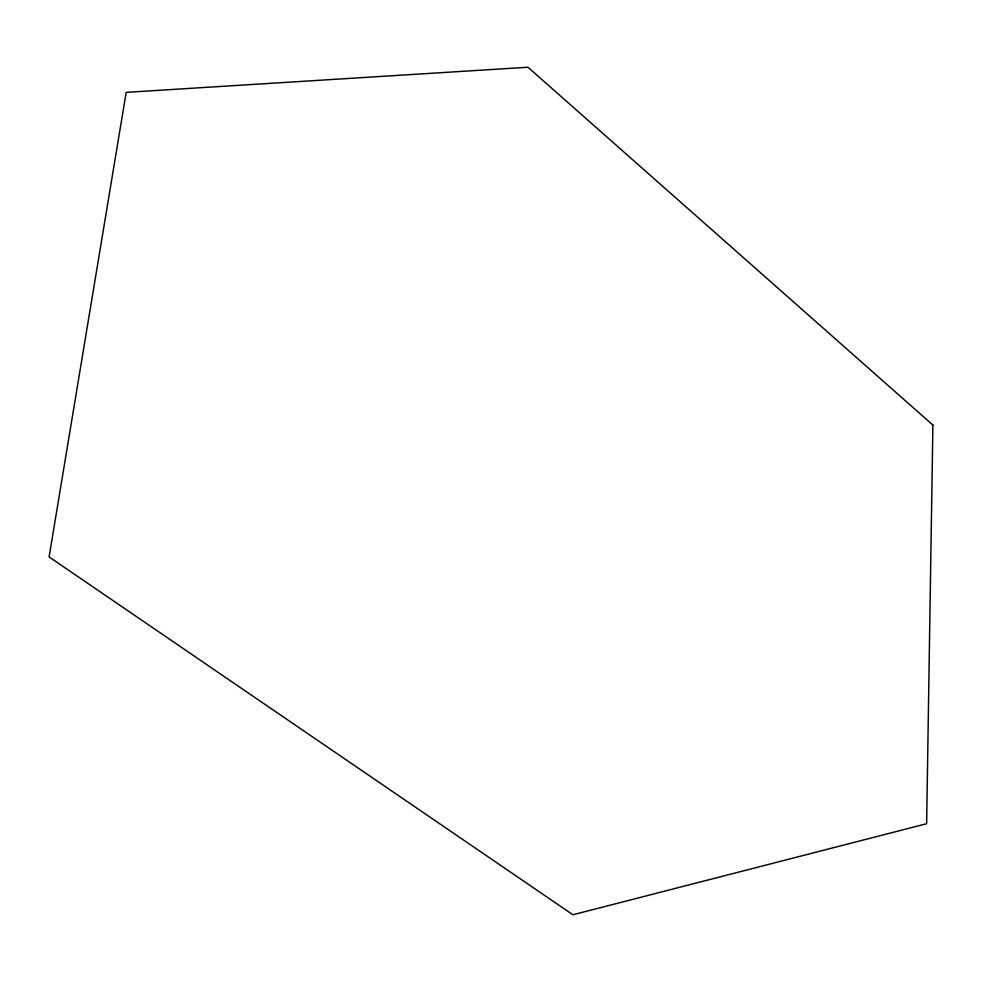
<?xml version="1.0" encoding="UTF-8"?>
<svg xmlns="http://www.w3.org/2000/svg" width="982" height="982" viewBox="0 0 982 982"><rect width="100%" height="100%" fill="white"/><g stroke="black" fill="none" stroke-linecap="round" stroke-linejoin="round"><path stroke-width="1.47" d="M932.9 425.083L926.627 823.726L572.911 914.758L49.1 556.917L126.187 92.357L527.972 67.242L932.9 425.083"/></g></svg>
